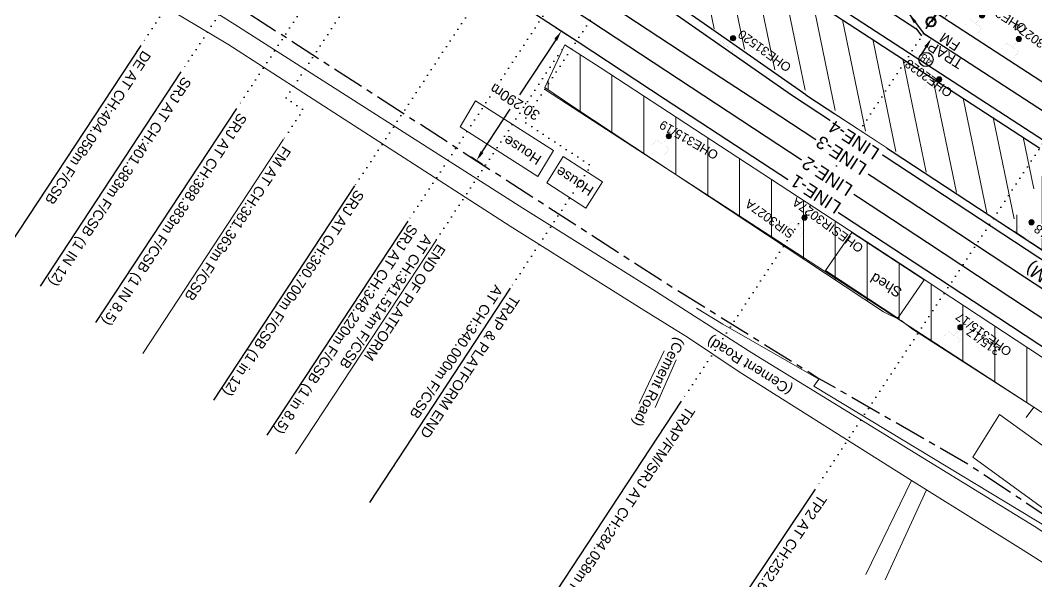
# Model space of a CAD drawing. Header units: metres. Extents: x 631378 to 636314, y 3386087 to 3390005.
# Drawn here: x 632104.8 to 632303.9, y 3388817.2 to 3388927.2 of the extents above; entities that cross this region are included whole.
import ezdxf
from ezdxf.enums import TextEntityAlignment as Align

# ---------------------------------------------------------------- set-up
doc = ezdxf.new("R2010")
doc.units = ezdxf.units.M
doc.header["$MEASUREMENT"] = 0
for name, pattern in [('CENTER', [2, 1.25, -0.25, 0.25, -0.25]), ('DASHED', [0.75, 0.5, -0.25]), ('DOT', [0.25, 0, -0.25])]:
    doc.linetypes.add(name, pattern=pattern)
doc.layers.get('Defpoints').update_dxf_attribs({"color": 5, "lineweight": 0})
for name, color, linetype, lineweight in [('CART_TRACK', 34, 'Continuous', 0), ('Compound Wall', 7, 'Continuous', 13), ('DFCC BOUNDARY', 6, 'CENTER', 0), ('DFCCIL TRACK', 1, 'Continuous', 0), ('Existing IR Track', 7, 'Continuous', 0), ('Govt buliding', 7, 'Continuous', 13), ('Grill', 7, 'Continuous', 13), ('OHE MAST', 7, 'Continuous', 0), ('Platform', 7, 'Continuous', 13), ('Residential Building Pucca', 7, 'Continuous', 13), ('Shed', 7, 'Continuous', 13), ("SIRHIND STN SRJ's", 7, 'Continuous', 0), ('Subroad Edge', 7, 'Continuous', 0), ('Text', 7, 'Continuous', 13)]:
    doc.layers.add(name, color=color, linetype=linetype, lineweight=lineweight)
for name, color, linetype in [('Cut & Conn curves up', 192, 'Continuous'), ('Dimension', 10, 'Continuous'), ('IR PROPOSALS', 190, 'Continuous')]:
    doc.layers.add(name, color=color, linetype=linetype)
doc.styles.add('ARIAL', font='arial.ttf')
doc.styles.get("Standard").update_dxf_attribs({"font": 'arial.ttf'})
doc.styles.add('Style-Arial', font='arial.ttf')
doc.styles.add('Text', font='arial.ttf', dxfattribs={"height": 2})
doc.dimstyles.new('ISO-25', dxfattribs={"dimtxt": 2.5, "dimasz": 2.5, "dimexe": 1.25, "dimexo": 0.625, "dimtad": 1, "dimtxsty": 'Standard', "dimcen": 2.5, "dimadec": 0, "dimazin": 0, "dimtfac": 1, "dimtmove": 0, "dimatfit": 3, "dimfxl": 1, "dimarcsym": 0})
doc.dimstyles.get("Standard").update_dxf_attribs({"dimtxt": 2.5, "dimasz": 2.5, "dimexe": 0.18, "dimexo": 0.0625, "dimgap": 0.09, "dimtad": 0, "dimtih": 1, "dimtoh": 1, "dimdec": 3, "dimzin": 0, "dimdsep": 46, "dimtxsty": 'Standard', "dimcen": 0.09, "dimaunit": 1, "dimadec": 4, "dimazin": 0, "dimtfac": 1, "dimtdec": 3, "dimtofl": 0, "dimtmove": 0, "dimatfit": 3, "dimfxl": 1, "dimtolj": 1, "dimtzin": 0, "dimarcsym": 0})
doc.dimstyles.new('Standard$0', dxfattribs={"dimscale": 15, "dimtxt": 0.18, "dimasz": 0.18, "dimexe": 0.18, "dimexo": 0.0625, "dimgap": 0.09, "dimtad": 1, "dimtih": 1, "dimtoh": 1, "dimzin": 0, "dimdsep": 46, "dimtxsty": 'Standard', "dimcen": -0.09, "dimclrd": 256, "dimclre": 256, "dimclrt": 256, "dimadec": 0, "dimazin": 0, "dimtfac": 1, "dimtofl": 0, "dimtmove": 0, "dimatfit": 3, "dimfxl": 1, "dimtolj": 1, "dimtzin": 0, "dimlwd": -1, "dimlwe": -1, "dimarcsym": 0})

# ---------------------------------------------------------------- blocks, each defined once
blk = doc.blocks.new('*D430')
at = {"layer": 'CART_TRACK', "color": 0, "lineweight": -2, "transparency": 16777216}
for p, q in [((632286.58, 3389084.28), (632287.31, 3389082.92)), ((632285.02, 3389081.9), (632275.39, 3389076.74)), ((632263.21, 3389070.22), (632272.65, 3389075.27)), ((632260.36, 3389070.25), (632261.1, 3389068.88))]:
    blk.add_line(p, q, dxfattribs=at)
at = {"layer": 'CART_TRACK', "color": 0, "linetype": 'Continuous', "transparency": 16777216}
for points in [[(632285.21, 3389081.53), (632284.82, 3389082.27), (632287.22, 3389083.08)], [(632263.41, 3389069.85), (632263.02, 3389070.59), (632261.01, 3389069.04)]]:
    blk.add_solid(points, dxfattribs=at)
at = {"layer": 'Defpoints', "color": 0, "linetype": 'Continuous', "transparency": 16777216}
for p in [(632286.55, 3389084.34), (632287.22, 3389083.08), (632260.34, 3389070.3)]:
    blk.add_point(p, dxfattribs=at)
at = {"layer": 'Defpoints', "color": 0, "transparency": 16777216}
for p in [(633058.02, 3388397.29), (633055.74, 3388394.24), (633056.1, 3388393.96)]:
    blk.add_point(p, dxfattribs=at)
at = {"layer": 'Dimension', "color": 0, "lineweight": -2, "transparency": 16777216}
for p, q in [((633059.58, 3388398.62), (633060.77, 3388400.22)), ((633058.12, 3388397.21), (633058.48, 3388396.94)), ((633055.84, 3388394.16), (633056.2, 3388393.89)), ((633054.9, 3388392.36), (633053.71, 3388390.76))]:
    blk.add_line(p, q, dxfattribs=at)
at = {"layer": 'Dimension', "color": 0, "transparency": 16777216}
for points in [[(633059.31, 3388398.82), (633059.85, 3388398.42), (633058.38, 3388397.02)], [(633054.64, 3388392.56), (633055.17, 3388392.16), (633056.1, 3388393.96)]]:
    blk.add_solid(points, dxfattribs=at)
at = {"layer": 'CART_TRACK', "color": 0, "linetype": 'Continuous', "transparency": 16777216, "insert": (632274.02, 3389076.01), "char_height": 2.5, "attachment_point": 5, "rotation": 146.6583}
blk.add_mtext('\\A1;29.734m', dxfattribs=at)
at = {"layer": 'Dimension', "color": 0, "lineweight": 18, "transparency": 16777216, "insert": (633057.24, 3388395.49), "char_height": 2, "attachment_point": 5, "rotation": 147, "style": 'ARIAL'}
blk.add_mtext('\\A1;3.812m', dxfattribs=at)
blk = doc.blocks.new('TerminatorOpen_0.5')
at = {"color": 0, "linetype": 'ByBlock', "lineweight": -2}
for q in [(-1, 0.25), (-1, 0), (-1, -0.25)]:
    blk.add_line((0, 0), q, dxfattribs=at)
blk = doc.blocks.new('*D457')
at = {"layer": 'CART_TRACK', "color": 0, "lineweight": -2, "transparency": 16777216}
for p, q in [((632286.58, 3389084.28), (632287.31, 3389082.92)), ((632285.02, 3389081.9), (632275.39, 3389076.74)), ((632263.21, 3389070.22), (632272.65, 3389075.27)), ((632260.36, 3389070.25), (632261.1, 3389068.88))]:
    blk.add_line(p, q, dxfattribs=at)
at = {"layer": 'CART_TRACK', "color": 0, "linetype": 'Continuous', "transparency": 16777216}
for points in [[(632285.21, 3389081.53), (632284.82, 3389082.27), (632287.22, 3389083.08)], [(632263.41, 3389069.85), (632263.02, 3389070.59), (632261.01, 3389069.04)]]:
    blk.add_solid(points, dxfattribs=at)
at = {"layer": 'Defpoints', "color": 0, "linetype": 'Continuous', "transparency": 16777216}
for p in [(632286.55, 3389084.34), (632287.22, 3389083.08), (632260.34, 3389070.3)]:
    blk.add_point(p, dxfattribs=at)
at = {"layer": 'Defpoints', "color": 0, "transparency": 16777216}
for p in [(635960.56, 3386388.22), (635951.21, 3386375.62), (635951.21, 3386375.62)]:
    blk.add_point(p, dxfattribs=at)
at = {"layer": 'Dimension', "color": 0, "lineweight": -2, "transparency": 16777216}
for p, q in [((635960.66, 3386388.15), (635960.66, 3386388.15)), ((635959.36, 3386386.61), (635956.32, 3386382.51)), ((635952.4, 3386377.23), (635954.95, 3386380.67)), ((635951.31, 3386375.55), (635951.31, 3386375.55))]:
    blk.add_line(p, q, dxfattribs=at)
at = {"layer": 'Dimension', "color": 0, "transparency": 16777216}
for points in [[(635959.1, 3386386.81), (635959.63, 3386386.42), (635960.56, 3386388.22)], [(635952.14, 3386377.43), (635952.67, 3386377.03), (635951.21, 3386375.62)]]:
    blk.add_solid(points, dxfattribs=at)
at = {"layer": 'CART_TRACK', "color": 0, "linetype": 'Continuous', "transparency": 16777216, "insert": (632274.02, 3389076.01), "char_height": 2.5, "attachment_point": 5, "rotation": 146.6583}
blk.add_mtext('\\A1;29.734m', dxfattribs=at)
at = {"layer": 'Dimension', "color": 0, "lineweight": 18, "transparency": 16777216, "insert": (635954.07, 3386382.76), "char_height": 2, "attachment_point": 5, "rotation": 143, "style": 'ARIAL'}
blk.add_mtext('\\A1;15.686m', dxfattribs=at)
blk = doc.blocks.new('OHE MAST')
h = blk.add_hatch(color=256)
edge = h.paths.add_edge_path()
edge.add_arc((0, 0), 0.514, 0, 360)
at = {"const_width": 0.01, "flags": 128}
for points in [[(1.5, 3.5), (1.5, 2), (-1.5, 2), (-1.5, 3.5)], [(0, 2), (0, 0)]]:
    blk.add_lwpolyline(points, dxfattribs=at)
blk.add_circle((0, 0), 0.514)
blk = doc.blocks.new('srj')
at = {"layer": 'IR PROPOSALS', "linetype": 'Continuous', "lineweight": 40}
blk.add_line((-109.52, -16.34), (-109.52, -14.38), dxfattribs=at)
blk.add_circle((-109.52, -14.38), 0.899, dxfattribs=at)
blk = doc.blocks.new('*D497')
at = {"layer": 'Defpoints', "color": 0, "transparency": 16777216}
for p in [(632284.34, 3388928.61), (632281.76, 3388924.65), (632283.31, 3388923.64)]:
    blk.add_point(p, dxfattribs=at)
at = {"layer": 'Dimension', "color": 0, "lineweight": -2, "transparency": 16777216}
for p, q in [((632286.98, 3388929.27), (632288.07, 3388930.95)), ((632284.44, 3388928.54), (632285.99, 3388927.53)), ((632281.86, 3388924.58), (632283.42, 3388923.57)), ((632282.22, 3388921.96), (632281.13, 3388920.28))]:
    blk.add_line(p, q, dxfattribs=at)
at = {"layer": 'Dimension', "color": 0, "transparency": 16777216}
for points in [[(632286.7, 3388929.45), (632287.26, 3388929.09), (632285.89, 3388927.59)], [(632281.94, 3388922.14), (632282.5, 3388921.78), (632283.31, 3388923.64)]]:
    blk.add_solid(points, dxfattribs=at)
at = {"layer": 'Dimension', "color": 0, "lineweight": 18, "transparency": 16777216, "insert": (632285.55, 3388934.17), "char_height": 2, "attachment_point": 5, "rotation": 147, "style": 'ARIAL'}
blk.add_mtext('\\A1;4.725m', dxfattribs=at)
blk = doc.blocks.new('*D507')
at = {"color": 0, "lineweight": -2, "transparency": 16777216}
for p, q in [((632211.97, 3388924.3), (632209.75, 3388925.75)), ((632209.7, 3388923.39), (632202.61, 3388912.59)), ((632195.28, 3388901.41), (632200.81, 3388909.83)), ((632195.36, 3388898.96), (632193.14, 3388900.42))]:
    blk.add_line(p, q, dxfattribs=at)
at = {"color": 0, "transparency": 16777216}
for points in [[(632209.42, 3388923.58), (632209.98, 3388923.21), (632210.79, 3388925.07)], [(632195, 3388901.59), (632195.56, 3388901.22), (632194.19, 3388899.73)]]:
    blk.add_solid(points, dxfattribs=at)
at = {"layer": 'Defpoints', "color": 0, "transparency": 16777216}
for p in [(632212.49, 3388923.95), (632194.19, 3388899.73), (632195.88, 3388898.62)]:
    blk.add_point(p, dxfattribs=at)
at = {"color": 0, "lineweight": 0, "transparency": 16777216, "insert": (632201.71, 3388911.21), "char_height": 2, "attachment_point": 5, "rotation": 147.6583}
blk.add_mtext('30.290m', dxfattribs=at)

msp = doc.modelspace()

# ---------------------------------------------------------------- hatches: boundary and pattern name
at = {"layer": 'Grill'}
h = msp.add_hatch(dxfattribs=at)
h.set_pattern_fill('ANSI31', scale=50, angle=45)
h.set_pattern_definition([(90, (-185.5304, 275.0524), (-6.25, 1e-15), [])])
h.paths.add_polyline_path([(632408.9858, 3388792.9598), (632376.0354, 3388814.6152), (632342.1781, 3388836.8627), (632311.6665, 3388856.8879), (632310.0316, 3388857.8861), (632284.8348, 3388874.4699), (632282.4009, 3388876.0821), (632278.9211, 3388878.3623), (632218.436, 3388917.9778), (632211.4593, 3388922.3883), (632207.5527, 3388914.0376), (632213.2764, 3388910.1841), (632273.9115, 3388870.1207), (632277.3484, 3388868.4225), (632279.5722, 3388866.7173), (632303.3661, 3388851.4315), (632316.7395, 3388842.7206), (632327.455, 3388835.6358), (632374.6457, 3388803.9793), (632391.6718, 3388792.8771), (632406.1502, 3388783.991), (632415.0728, 3388778.1094), (632420.4755, 3388774.2459), (632440.3272, 3388762.8236), (632454.409, 3388753.4194), (632466.5691, 3388750.0454), (632480.2181, 3388741.3396), (632506.0516, 3388724.2726), (632529.2937, 3388708.834), (632530.3346, 3388708.0599), (632547.4038, 3388697.0777), (632549.1087, 3388695.8625), (632581.7191, 3388673.9802), (632670.4919, 3388616.0956), (632675.4386, 3388612.6823), (632677.9009, 3388616.2921), (632672.8811, 3388619.6725), (632664.9415, 3388624.8151), (632628.6243, 3388648.6867), (632603.0775, 3388665.4756), (632581.6705, 3388679.5562), (632576.5708, 3388682.9345), (632533.1279, 3388711.4887), (632501.0734, 3388732.4791), (632468.841, 3388753.7364), (632438.1164, 3388773.8417)])
at = {"layer": 'IR PROPOSALS', "lineweight": 20}
h = msp.add_hatch(dxfattribs=at)
h.set_pattern_fill('ANSI31', color=256, scale=40, angle=90)
h.set_pattern_definition([(281.65832973, (0, 0), (4.8968501774, 1.010375346), [])])
h.paths.add_polyline_path([(632307.4242, 3388900.3169), (632298.3545, 3388886.615), (632223.1625, 3388937.4255), (632231.3232, 3388949.8183)])
h = msp.add_hatch(dxfattribs=at)
h.set_pattern_fill('ANSI31', scale=40, angle=45)
h.paths.add_polyline_path([(632318.9847, 3388886.0514), (632320.9529, 3388889.0403), (632329.8515, 3388883.2896), (632327.8832, 3388880.3007)], flags=16)
edge = h.paths.add_edge_path(flags=16)
edge.add_arc((632317.872, 3388891.2265), 0.5144, 0, 360)
edge = h.paths.add_edge_path(flags=16)
edge.add_arc((632362.5439, 3388862.0242), 0.5144, 0, 360)
h.paths.add_polyline_path([(632360.8153, 3388854.4093), (632362.6886, 3388857.3612), (632369.5502, 3388852.8507), (632367.677, 3388849.8988)], flags=16)
h.paths.add_polyline_path([(632347.3542, 3388863.4581), (632335.1585, 3388870.9152), (632333.1369, 3388867.609), (632345.3326, 3388860.1519)], flags=16)
h.paths.add_polyline_path([(632353.1996, 3388870.386), (632338.739, 3388879.9519), (632338.7254, 3388879.9608), (632353.186, 3388870.3949)], flags=17)
h.paths.add_polyline_path([(632326.1856, 3388888.3028), (632318.9607, 3388893.552), (632317.5931, 3388891.6696), (632324.818, 3388886.4205)], flags=17)
h.paths.add_polyline_path([(632362.8836, 3388863.6625), (632355.6587, 3388868.9117), (632354.2911, 3388867.0293), (632361.5159, 3388861.7802)], flags=16)
h.paths.add_polyline_path([(632309.9602, 3388883.7122), (632304.1471, 3388887.9357), (632302.7786, 3388886.052), (632308.5917, 3388881.8286)], flags=16)
h.paths.add_polyline_path([(632354.6367, 3388854.9799), (632348.8236, 3388859.2034), (632347.4551, 3388857.3197), (632353.2681, 3388853.0963)], flags=16)
h.paths.add_polyline_path([(632358.172, 3388861.79), (632351.4454, 3388865.8339), (632349.8744, 3388863.2206), (632356.601, 3388859.1768)], flags=16)
h.paths.add_polyline_path([(632347.1723, 3388863.4083), (632337.4158, 3388869.374), (632335.7985, 3388866.729), (632345.555, 3388860.7633)], flags=0)
h.paths.add_polyline_path([(632332.5663, 3388877.6269), (632317.2002, 3388886.8645), (632315.1737, 3388883.4936), (632330.5398, 3388874.256)], flags=16)
h.paths.add_polyline_path([(632597.9787, 3388701.161), (632595.8981, 3388697.9987), (632536.1972, 3388737.2771), (632538.2778, 3388740.4394)], flags=16)
h.paths.add_polyline_path([(632307.4158, 3388900.3205), (632388.1623, 3388847.505), (632471.1539, 3388793.0174), (632515.8193, 3388763.7139), (632568.1898, 3388729.2885), (632589.4826, 3388715.33), (632601.3473, 3388707.514), (632612.809, 3388699.8409), (632623.9965, 3388692.2242), (632634.8577, 3388684.7073), (632648.0463, 3388675.4151), (632664.9468, 3388663.2382), (632675.6195, 3388655.3894), (632724.6404, 3388618.9487), (632719.0926, 3388610.5112), (632298.3559, 3388886.6141)])

# ---------------------------------------------------------------- linework, layer by layer
at = {"layer": 'Compound Wall', "flags": 128}
msp.add_lwpolyline([(632314.887, 3388822.4827), (632260.2744, 3388855.5407), (632261.2485, 3388856.9386), (632242.4253, 3388867.694), (632237.3095, 3388870.8124)], dxfattribs=at)
at = {"layer": 'Cut & Conn curves up', "color": 190, "lineweight": 25}
msp.add_circle((632282.2488, 3388919.5275), 1.3959, dxfattribs=at)
at = {"layer": 'DFCC BOUNDARY', "color": 7, "lineweight": 30, "ltscale": 5, "flags": 128}
msp.add_lwpolyline([(631983.38, 3389039.032), (631997.7807, 3389029.4226), (631998.0481, 3389028.4172), (632017.689, 3389013.381), (632054.7643, 3388986.9088), (632106.6339, 3388955.856), (632154.9467, 3388925.0992), (632230.8669, 3388875.9972), (632261.2753, 3388857.0709), (632290.5359, 3388840.2738), (632385.6616, 3388776.6365), (632400.5735, 3388766.5357), (632397.5375, 3388762.1235), (632395.5364, 3388759.1088), (632389.2973, 3388750.367), (632386.7075, 3388746.9674), (632380.0799, 3388739.4039), (632361.8258, 3388715.063), (632365.1364, 3388712.5802), (632373.8273, 3388706.8724), (632388.4278, 3388697.2834), (632403.5607, 3388687.3436), (632418.7904, 3388677.3402), (632434.5002, 3388667.0345), (632450.2517, 3388656.7014), (632466.7864, 3388645.8571), (632483.3195, 3388635.0137), (632501.7611, 3388622.9148), (632520.2525, 3388610.7831), (632536.8197, 3388599.9238), (632553.3588, 3388589.0829), (632565.8495, 3388580.885), (632578.4671, 3388572.604), (632596.9196, 3388560.5289), (632615.4939, 3388548.3741), (632635.6038, 3388535.295), (632652.8405, 3388523.9973), (632669.9946, 3388512.743), (632686.4084, 3388501.9869), (632696.8068, 3388495.1588), (632732.8678, 3388550.0585), (632815.552, 3388494.313), (632865.8266, 3388462.6693), (632954.7858, 3388408.1832), (633025.1519, 3388369.9037), (633041.098, 3388359.8684), (633041.098, 3388359.8684), (633082.991, 3388330.8222), (633152.5885, 3388273.22), (633202.5468, 3388242.3953), (633264.4413, 3388204.6969), (633318.529, 3388171.7998), (633353.1394, 3388148.7029), (633406.9301, 3388112.3266), (633420.502, 3388103.4378), (633436.8123, 3388092.7008), (633466.2362, 3388073.356), (633479.8402, 3388064.4269), (633497.3225, 3388052.9837), (633504.9828, 3388047.9695)], dxfattribs=at)
at = {"layer": 'DFCCIL TRACK', "color": 1, "lineweight": 50}
msp.add_lwpolyline([(632394.7125, 3388895.497, -0.15338291), (632190.1895, 3389261.8779)], format="xyb", dxfattribs=at)
at = {"layer": 'Existing IR Track', "color": 3, "linetype": 'DASHED', "ltscale": 5}
msp.add_line((632311.0709, 3388878.2673), (632298.3559, 3388886.6141), dxfattribs=at)
at = {"layer": 'Existing IR Track', "lineweight": 25, "flags": 128}
for points in [[(632318.2138, 3388865.984), (632301.5439, 3388876.9183), (632285.3819, 3388887.5194), (632269.3784, 3388898.0284), (632253.5851, 3388908.3993), (632236.3854, 3388919.6688), (632219.0787, 3388931.0083), (632204.4192, 3388940.5301), (632200.5006, 3388943.1461), (632179.8567, 3388956.6531), (632157.3016, 3388971.4724), (632120.3603, 3388995.6049), (632077.6404, 3389023.4441)], [(632315.2535, 3388862.0864), (632298.8769, 3388872.8604), (632282.5531, 3388883.5996), (632266.7251, 3388893.9915), (632250.9502, 3388904.3483), (632233.7452, 3388915.6501), (632216.5524, 3388926.9438), (632201.8666, 3388936.5715), (632198.0489, 3388939.1226), (632177.336, 3388952.7215), (632155.2632, 3388967.249), (632153.3012, 3388968.5193), (632147.2393, 3388972.472), (632133.7091, 3388981.3723), (632123.264, 3388988.1566), (632117.2553, 3388992.0973), (632075.2759, 3389019.3546)], [(632255.8936, 3388912.5637), (632239.331, 3388924.1031), (632221.8692, 3388936.2792), (632208.5488, 3388946.5677)], [(632552.7314, 3388700.6166), (632533.973, 3388712.9303), (632517.7473, 3388723.5717), (632501.3259, 3388734.3415), (632485.4756, 3388744.7513), (632469.776, 3388755.0622), (632454.589, 3388765.0377), (632439.3141, 3388775.0709), (632424.8535, 3388784.5727), (632409.9368, 3388794.3741), (632393.5105, 3388805.1471), (632376.7311, 3388816.1517), (632359.9809, 3388827.1459), (632343.0291, 3388838.2724), (632327.9376, 3388848.18), (632312.5376, 3388858.2901), (632296.3144, 3388868.9623), (632279.9202, 3388879.747), (632264.1554, 3388890.0859), (632248.3188, 3388900.4719), (632231.1589, 3388911.7197), (632214.1137, 3388922.8922), (632199.7745, 3388932.2611)], [(632578.8988, 3388700.3369), (632560.4974, 3388712.4273), (632541.8993, 3388724.647), (632525.5261, 3388735.4011), (632509.272, 3388746.0769), (632493.2682, 3388756.6025), (632477.2102, 3388767.1636), (632462.378, 3388776.8853), (632447.1908, 3388786.8396), (632432.6334, 3388796.4038), (632418.4622, 3388805.7142), (632401.2959, 3388816.9875), (632384.2144, 3388828.2049), (632367.7715, 3388838.9952), (632351.2541, 3388849.8345), (632335.738, 3388860.0421), (632320.6004, 3388870.0007), (632304.1204, 3388880.8344), (632288.1622, 3388891.3251), (632271.9735, 3388901.9743), (632255.8936, 3388912.5637), (632255.8936, 3388912.5637)]]:
    msp.add_lwpolyline(points, dxfattribs=at)
at = {"layer": 'Govt buliding', "flags": 128}
msp.add_lwpolyline([(632313.4791, 3388837.8258), (632296.66, 3388849.995), (632291.4034, 3388841.6064), (632308.2232, 3388829.4367), (632313.4791, 3388837.8258)], close=True, dxfattribs=at)
at = {"layer": 'Grill', "flags": 128}
msp.add_lwpolyline([(632301.866, 3388849.3757), (632303.3651, 3388851.4325), (632213.1324, 3388910.0352), (632207.6727, 3388913.5956)], dxfattribs=at)
at = {"layer": 'IR PROPOSALS', "lineweight": 30}
for p, q in [((632183.7448, 3388994.0412), (632310.63, 3388911.5028)), ((632231.3232, 3388949.8183), (632304.5465, 3388902.1873))]:
    msp.add_line(p, q, dxfattribs=at)
at = {"layer": 'IR PROPOSALS', "linetype": 'Continuous', "lineweight": 30}
for p, q in [((632238.0332, 3388953.09), (632280.2629, 3388925.6198)), ((632232.2453, 3388951.2183), (632305.4604, 3388903.5922)), ((632281.7395, 3388924.6592), (632308.0452, 3388907.5475))]:
    msp.add_line(p, q, dxfattribs=at)
at = {"layer": 'IR PROPOSALS', "linetype": 'DOT', "lineweight": 30, "ltscale": 5, "flags": 128}
for points in [[(632183.7624, 3388994.0297), (632144.4958, 3388934.3466), (632138.8506, 3388938.0607), (632128.4745, 3388922.2895)], [(632180.8149, 3388984.6736), (632136.3585, 3388917.1025)], [(632191.7123, 3388977.5849), (632147.2188, 3388909.9573)], [(632227.1981, 3388958.454), (632180.7688, 3388887.8841)], [(632231.3232, 3388949.8183), (632203.4238, 3388907.4127), (632216.606, 3388898.7399), (632200.7952, 3388874.7084)], [(632196.4619, 3388934.4855), (632170.3234, 3388894.7564)], [(632281.7571, 3388924.6478), (632234.3686, 3388852.6198)], [(632308.0452, 3388907.5475), (632260.5671, 3388835.3833)]]:
    msp.add_lwpolyline(points, dxfattribs=at)
at = {"layer": 'IR PROPOSALS', "color": 18, "linetype": 'DOT', "lineweight": 30, "ltscale": 5, "true_color": 0x000000, "flags": 128}
for points in [[(632180.6237, 3388948.1331), (632156.8224, 3388911.9564), (632160.2306, 3388909.7141), (632156.4115, 3388903.9092)], [(632186.3244, 3388884.229), (632186.3244, 3388884.229), (632211.4593, 3388922.3883)]]:
    msp.add_lwpolyline(points, dxfattribs=at)
at = {"layer": 'IR PROPOSALS', "lineweight": 30}
for points in [[(632258.7159, 3388912.6357), (632240.2913, 3388925.4815), (632223.1625, 3388937.4255)], [(632258.7159, 3388912.6357), (632719.0716, 3388610.4334), (632724.6551, 3388618.9278)]]:
    msp.add_lwpolyline(points, dxfattribs=at)
at = {"layer": 'IR PROPOSALS', "linetype": 'Continuous', "lineweight": 30}
msp.add_lwpolyline([(632280.249, 3388925.6379), (632281.3824, 3388924.1623)], dxfattribs=at)
at = {"layer": 'IR PROPOSALS', "lineweight": 30, "const_width": 0.3, "flags": 128}
msp.add_lwpolyline([(632283.146, 3388927.0157), (632282.2188, 3388925.5439)], dxfattribs=at)
at = {"layer": 'IR PROPOSALS', "color": 190, "lineweight": 30, "flags": 128}
for points in [[(632100.8937, 3388880.328), (632128.4745, 3388922.2895)], [(632108.7778, 3388875.141), (632136.3585, 3388917.1025)], [(632119.6381, 3388867.9958), (632147.2188, 3388909.9573)], [(632200.7952, 3388874.7084), (632173.196, 3388832.759)], [(632206.7878, 3388810.6583), (632234.3686, 3388852.6198)]]:
    msp.add_lwpolyline(points, dxfattribs=at)
at = {"layer": 'IR PROPOSALS', "lineweight": 30, "flags": 128}
for points in [[(632142.7244, 3388852.8068), (632170.3237, 3388894.7562)], [(632153.1696, 3388845.9348), (632180.7688, 3388887.8841)], [(632239.0901, 3388803.2149), (632260.5671, 3388835.3833)]]:
    msp.add_lwpolyline(points, dxfattribs=at)
at = {"layer": 'Platform', "flags": 128}
for points in [[(632211.4593, 3388922.3883), (632207.5527, 3388914.0376), (632213.2764, 3388910.1841), (632273.9115, 3388870.1207), (632277.3484, 3388868.4225), (632279.5722, 3388866.7173), (632303.3661, 3388851.4315), (632316.7395, 3388842.7206)], [(632211.4593, 3388922.3883), (632218.436, 3388917.9778), (632278.9211, 3388878.3623), (632282.4009, 3388876.0821), (632284.8348, 3388874.4699), (632310.0316, 3388857.8861), (632311.6665, 3388856.8879), (632342.1781, 3388836.8627), (632376.0354, 3388814.6152), (632408.9858, 3388792.9598), (632438.1164, 3388773.8417), (632468.841, 3388753.7364), (632501.0734, 3388732.4791), (632533.1279, 3388711.4887), (632576.5708, 3388682.9345), (632581.6705, 3388679.5562), (632603.0775, 3388665.4756), (632628.6243, 3388648.6867), (632664.9415, 3388624.8151), (632672.8811, 3388619.6725), (632677.9009, 3388616.2921), (632675.4386, 3388612.6823), (632670.4919, 3388616.0956)]]:
    msp.add_lwpolyline(points, dxfattribs=at)
at = {"layer": 'Residential Building Pucca', "flags": 128}
for points in [[(632209.2798, 3388901.7124), (632194.0195, 3388911.4516), (632190.9601, 3388906.3348), (632206.2204, 3388896.5957), (632209.2798, 3388901.7124)], [(632215.634, 3388890.414), (632218.8374, 3388895.5827), (632211.1537, 3388900.5313), (632207.9498, 3388895.3616), (632215.634, 3388890.414)]]:
    msp.add_lwpolyline(points, close=True, dxfattribs=at)
at = {"layer": 'Shed', "flags": 128}
msp.add_lwpolyline([(632262.5581, 3388878.1665), (632267.7046, 3388885.6642), (632281.882, 3388876.3451), (632276.7352, 3388868.8471), (632262.5581, 3388878.1665)], close=True, dxfattribs=at)
at = {"layer": "SIRHIND STN SRJ's", "lineweight": 13, "flags": 128}
for points in [[(632156.4115, 3388903.9092), (632128.8265, 3388861.9506)], [(632158.6983, 3388842.2974), (632186.3244, 3388884.229)]]:
    msp.add_lwpolyline(points, dxfattribs=at)
at = {"layer": 'Subroad Edge', "lineweight": 15, "flags": 128}
for points in [[(632203.259, 3388890.375), (632146.849, 3388926.38), (632110.885, 3388949.008), (632067.61, 3388975.04), (632044.587, 3388988.72), (631999.347, 3389021.249), (631979.366, 3389035.562)], [(632200.8057, 3388886.849), (632145.475, 3388922.517), (632108.83, 3388944.404), (632095.657, 3388952.283), (632092.644, 3388953.716), (632061.415, 3388972.367), (632058.893, 3388973.849), (632041.177, 3388985.143), (631996.815, 3389017.129), (631976.823, 3389030.651), (631966.131, 3389004.391), (631952.526, 3388963.507), (631939.6523, 3388924.8196)], [(632203.259, 3388890.3749), (632228.6978, 3388874.458), (632248.0919, 3388862.0926), (632303.4054, 3388828.1315), (632328.7422, 3388811.5587), (632346.1384, 3388800.5764), (632374.698, 3388781.8453), (632383.8126, 3388775.6487), (632386.3442, 3388770.1185), (632390.5397, 3388763.9372), (632390.1388, 3388760.584), (632407.8707, 3388750.2459), (632426.5979, 3388738.7155)], [(632356.401, 3388713.4667), (632366.8252, 3388729.4099), (632376.6026, 3388749.1782), (632382.0634, 3388759.7768), (632382.91, 3388768.0487), (632381.4893, 3388772.3478), (632372.5258, 3388778.8025), (632343.4631, 3388797.1126), (632337.8114, 3388800.729), (632335.9315, 3388801.9252), (632326.6239, 3388807.4458), (632300.7471, 3388823.7177), (632282.3439, 3388835.2621), (632279.3741, 3388837.0783), (632245.6226, 3388858.3328), (632235.5361, 3388865.1145), (632232.9712, 3388866.7177), (632226.4715, 3388870.7772), (632200.8057, 3388886.8491)], [(632226.0262, 3388852.1632), (632230.9569, 3388862.4818)], [(632233.3218, 3388860.6807), (632229.1651, 3388851.353)], [(632279.3741, 3388837.0783), (632270.4827, 3388818.68)], [(632282.3439, 3388835.2621), (632274.2386, 3388817.5727)]]:
    msp.add_lwpolyline(points, dxfattribs=at)

# ---------------------------------------------------------------- block references
at = {"color": 2, "lineweight": 0, "rotation": 146.6583297284343}
msp.add_blockref('srj', (632183.8222, 3388975.0868), dxfattribs=at)
at = {"layer": 'OHE MAST', "color": 2, "rotation": 143.3908318566117}
for p in [(632293.2227, 3388928.1783), (632244.4424, 3388923.6949), (632300.4324, 3388923.5578), (632284.8328, 3388915.6319), (632231.8659, 3388904.5158), (632302.8888, 3388887.6416), (632288.9723, 3388867.0736)]:
    msp.add_blockref('OHE MAST', p, dxfattribs=at)
at = {"layer": 'OHE MAST', "color": 2, "lineweight": 13, "rotation": 143.3908318566117}
for p in [(632231.8659, 3388904.5158), (632258.4248, 3388888.5588), (632288.9723, 3388867.0736)]:
    msp.add_blockref('OHE MAST', p, dxfattribs=at)

# ---------------------------------------------------------------- texts
at = {"layer": 'Cut & Conn curves up', "color": 190, "lineweight": 25, "style": 'Style-Arial'}
msp.add_text('48', height=1.5, rotation=146, dxfattribs=at).set_placement((632282.2736, 3388919.5134), align=Align.MIDDLE_CENTER)
at = {"layer": 'IR PROPOSALS', "linetype": 'Continuous', "lineweight": 18, "style": 'ARIAL'}
for s, rotation, p in [('FM', 146.886898, (632289.1259, 3388922.72)), ('TRAP', 148.066592, (632289.6957, 3388919.2681))]:
    msp.add_text(s, height=2, rotation=rotation, dxfattribs=at).set_placement(p)
at = {"layer": 'IR PROPOSALS', "color": 190, "lineweight": 18, "style": 'ARIAL'}
for s, p in [('SRJ AT CH:360.700m F/CSB (1 in 12)', (632170.6301, 3388894.1846)), ('SRJ AT CH:348.220m F/CSB (1 in 8.5)', (632181.1423, 3388887.4386))]:
    msp.add_text(s, height=2, rotation=236.60691, dxfattribs=at).set_placement(p)
msp.add_text(' COMMON LOOP CSR-704.210m(SRJ TO FM)', height=2.5, rotation=147, dxfattribs=at).set_placement((632302.1025, 3388878.9397), align=Align.MIDDLE_RIGHT)
at = {"layer": 'IR PROPOSALS', "lineweight": 18, "style": 'ARIAL'}
for s, rotation, p in [('AT CH:340.000m F/CSB', 236.60691, (632197.8256, 3388875.5517)), ('TRAP & PLATFORM END', 236.60691, (632201.0722, 3388873.5257)), ('TP2 AT CH:252.699m F/CSB', 236.239642, (632261.2573, 3388834.5021))]:
    msp.add_text(s, height=2, rotation=rotation, dxfattribs=at).set_placement(p)
at = {"layer": 'OHE MAST'}
for s, rotation, p in [('OHE3028', 147.454316, (632293.1212, 3388931.7761)), ('OHESIR3027A', 144, (632300.0347, 3388927.1826)), ('OHE31520', 144, (632246.2324, 3388925.4695)), ('OHE2028', 144, (632278.9073, 3388919.7099)), ('315/19', 150, (632230.6838, 3388907.7081)), ('OHE315/19', 150, (632230.6838, 3388907.7081)), ('SIR3027A', 144, (632247.6274, 3388892.2912)), ('OHE315/18', 144, (632304.2173, 3388887.3721)), ('OHE315/17', 144, (632288.8736, 3388870.1989)), ('315/17', 144, (632290.9946, 3388867.1844))]:
    msp.add_text(s, height=1.75, rotation=rotation, dxfattribs=at).set_placement(p, align=Align.RIGHT)
at = {"layer": "SIRHIND STN SRJ's", "color": 190, "lineweight": 0, "style": 'ARIAL'}
for s, p in [('DE AT CH:404.058m F/CSB', (632128.8634, 3388921.4454)), ('SRJ AT CH:401.383m F/CSB (1 IN 12)', (632136.7753, 3388916.3008)), ('SRJ AT CH:388.383m F/CSB (1 IN 8.5)', (632147.6856, 3388909.2315)), ('TRAP/FM/SRJ AT CH:284.058m F/CSB', (632235.4422, 3388851.7609))]:
    msp.add_text(s, height=2, rotation=236.762981, dxfattribs=at).set_placement(p)
at = {"layer": "SIRHIND STN SRJ's", "lineweight": 0, "style": 'ARIAL'}
for s, p in [('FM AT CH:381.363m F/CSB', (632156.2909, 3388902.7162)), ('AT CH:341.514m F/CSB', (632184.0023, 3388885.3722)), ('END OF PLATFORM ', (632186.5832, 3388883.5409))]:
    msp.add_text(s, height=2, rotation=236.762981, dxfattribs=at).set_placement(p)
at = {"layer": 'Subroad Edge', "style": 'Text'}
msp.add_text('(Cement Road)', height=2, rotation=242.989162, dxfattribs=at).set_placement((632233.3342, 3388865.2855))
at = {"layer": 'Text', "lineweight": 0, "style": 'ARIAL'}
for s, rotation, p in [('House', 147.453973, (632207.12, 3388900.4441)), ('House', 147.453973, (632217.3443, 3388894.3631)), ('(Cement Road)', 147.945294, (632256.2795, 3388855.3422))]:
    msp.add_text(s, height=2, rotation=rotation, dxfattribs=at).set_placement(p)
msp.add_text('Shed', height=2, rotation=148.986828, dxfattribs=at).set_placement((632274.4266, 3388875.3185), align=Align.MIDDLE_CENTER)

# ---------------------------------------------------------------- dimensions: what is measured, and where the dimension line sits
at = {"color": 7, "lineweight": 0}
dim = msp.add_linear_dim(base=(632194.187, 3388899.734), p1=(632212.4893, 3388923.9548), p2=(632195.883, 3388898.6222), angle=236.753912, dimstyle='ISO-25', override={"dimtxt": 2, "dimasz": 2, "dimdec": 3, "dimzin": 0, "dimdsep": 46, "dimpost": 'm', "dimtmove": 2}, dxfattribs=at)
dim.commit()
dim.dimension.update_dxf_attribs({"geometry": '*D507', "text_midpoint": (632201.7094, 3388911.2092), "dimtype": 129, "text_rotation": 1})
at = {"layer": 'CART_TRACK', "color": 1, "linetype": 'Continuous'}
dim = msp.add_linear_dim(base=(632287.2216, 3389083.0783), p1=(632260.3351, 3389070.301), p2=(632286.5458, 3389084.34), angle=28.174533, dimstyle='Standard$0', override={"dimscale": 1, "dimtxt": 2.5, "dimasz": 2.5, "dimtad": 0, "dimdec": 3, "dimpost": 'm', "dimcen": 0.09, "dimclrd": 0, "dimclre": 0, "dimclrt": 0, "dimaunit": 1, "dimadec": 4, "dimtdec": 3, "dimlwd": 65534, "dimlwe": 65534}, dxfattribs=at)
dim.commit()
dim.dimension.update_dxf_attribs({"geometry": '*D457', "text_midpoint": (632274.0194, 3389076.0068), "dimtype": 129})
at = {"layer": 'Dimension', "color": 1, "lineweight": 18}
dim = msp.add_aligned_dim(p1=(633058.0156, 3388397.2893), p2=(633055.7352, 3388394.235), distance=0.4568, dimstyle='Standard', override={"dimtxt": 2, "dimasz": 2, "dimexe": 0.125, "dimexo": 0.125, "dimgap": 0.125, "dimtad": 1, "dimtih": 0, "dimtoh": 0, "dimzin": 3, "dimpost": 'm', "dimtxsty": 'ARIAL', "dimsah": 1, "dimazin": 3, "dimtmove": 2, "dimatfit": 1, "dimldrblk": 'TerminatorOpen_0.5', "dimfrac": 2, "dimtzin": 11}, dxfattribs=at)
dim.commit()
dim.dimension.update_dxf_attribs({"geometry": '*D430', "text_midpoint": (633057.2414, 3388395.4889), "text_rotation": 147})
at = {"layer": 'Dimension', "color": 190, "lineweight": 18}
dim = msp.add_linear_dim(base=(632283.3111, 3388923.6354), p1=(632284.3362, 3388928.6068), p2=(632281.7571, 3388924.6478), angle=236.918179, dimstyle='Standard', override={"dimtxt": 2, "dimasz": 2, "dimexe": 0.125, "dimexo": 0.125, "dimgap": 0.125, "dimtad": 1, "dimtih": 0, "dimtoh": 0, "dimzin": 3, "dimpost": 'm', "dimtxsty": 'ARIAL', "dimsah": 1, "dimazin": 3, "dimtmove": 2, "dimatfit": 1, "dimldrblk": 'TerminatorOpen_0.5', "dimfrac": 2, "dimtzin": 11}, dxfattribs=at)
dim.commit()
dim.dimension.update_dxf_attribs({"geometry": '*D497', "text_midpoint": (632285.5493, 3388934.1698), "dimtype": 129, "text_rotation": 147})

# ---------------------------------------------------------------- leaders
at = {"layer": 'IR PROPOSALS', "linetype": 'Continuous', "lineweight": 30}
msp.add_leader([(632278.9193, 3388928.4131), (632281.7396, 3388924.6593)], dimstyle='Standard', override={"dimasz": 2}, dxfattribs=at)

# ---------------------------------------------------------------- next in the draw order: wipeouts: each hides what was drawn before it
at = {"lineweight": 0}
msp.add_wipeout([(632269.297, 3388895.0093), (632259.0822, 3388901.6429), (632256.7619, 3388898.07), (632266.9767, 3388891.4364)], dxfattribs=at).dxf.layer = 'Existing IR Track'

# ---------------------------------------------------------------- next in the draw order: wipeouts: each hides what was drawn before it
msp.add_wipeout([(632274.5051, 3388902.1472), (632264.2774, 3388908.7891), (632261.9627, 3388905.2247), (632272.1904, 3388898.5828)], dxfattribs=at).dxf.layer = 'Existing IR Track'

# ---------------------------------------------------------------- next in the draw order: texts
at = {"layer": 'Existing IR Track', "color": 7, "lineweight": 0, "style": 'ARIAL'}
msp.add_text(' LINE-4  ', height=2.5, rotation=147, dxfattribs=at).set_placement((632261.9349, 3388907.7709), align=Align.MIDDLE_RIGHT)

# ---------------------------------------------------------------- next in the draw order: wipeouts: each hides what was drawn before it
at = {"lineweight": 0}
msp.add_wipeout([(632266.5243, 3388891.8556), (632256.6928, 3388898.2402), (632254.3725, 3388894.6673), (632264.204, 3388888.2826)], dxfattribs=at).dxf.layer = 'Existing IR Track'

# ---------------------------------------------------------------- next in the draw order: block references
at = {"layer": 'OHE MAST', "color": 2, "rotation": 143.3908318566117}
msp.add_blockref('OHE MAST', (632258.4248, 3388888.5588), dxfattribs=at)

# ---------------------------------------------------------------- next in the draw order: texts
at = {"layer": 'Existing IR Track', "color": 7, "lineweight": 0, "style": 'ARIAL'}
for s, p in [(' LINE-2  ', (632256.7105, 3388900.6438)), ('LINE-1  ', (632254.4468, 3388897.1621))]:
    msp.add_text(s, height=2.5, rotation=147, dxfattribs=at).set_placement(p, align=Align.MIDDLE_RIGHT)
at = {"layer": 'OHE MAST'}
msp.add_text('OHESIR3027A', height=1.75, rotation=144, dxfattribs=at).set_placement((632256.8565, 3388892.6174), align=Align.RIGHT)

# ---------------------------------------------------------------- next in the draw order: wipeouts: each hides what was drawn before it
at = {"lineweight": 0}
msp.add_wipeout([(632272.1921, 3388899.083), (632261.9559, 3388905.7305), (632259.6114, 3388902.1204), (632269.8477, 3388895.4729)], dxfattribs=at).dxf.layer = 'Existing IR Track'

# ---------------------------------------------------------------- next in the draw order: texts
at = {"layer": 'Existing IR Track', "color": 7, "lineweight": 0, "style": 'ARIAL'}
msp.add_text(' LINE-3  ', height=2.5, rotation=147, dxfattribs=at).set_placement((632259.4566, 3388904.7625), align=Align.MIDDLE_RIGHT)

doc.saveas('drawing.dxf')
